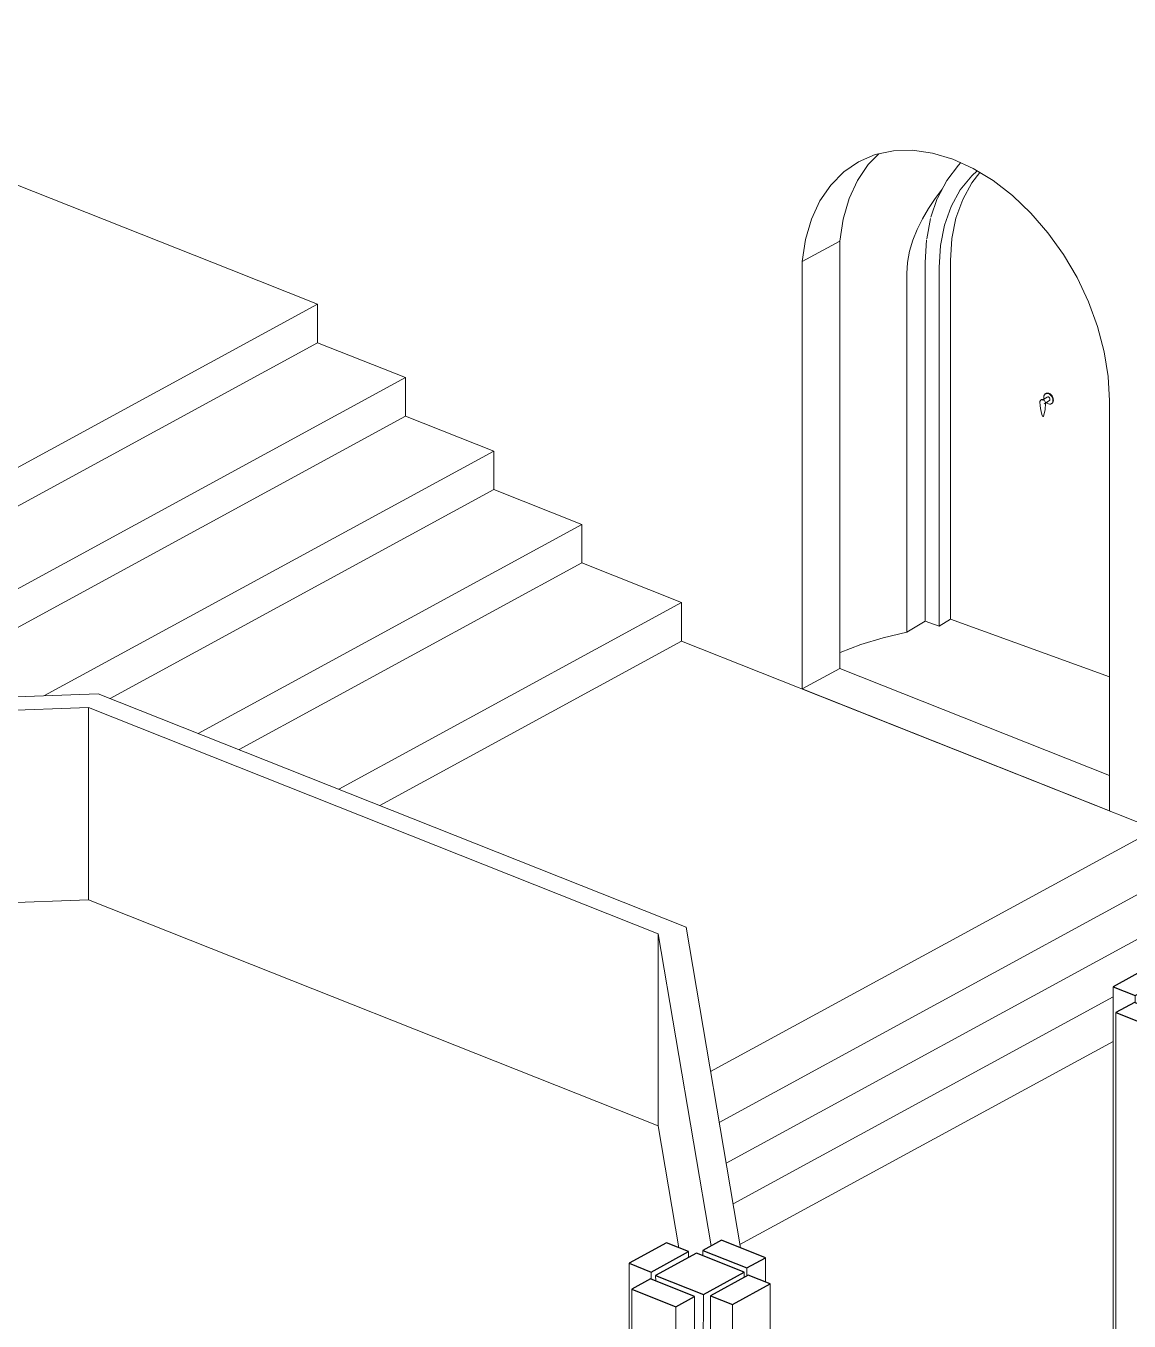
# Model space of a CAD drawing. Header units: millimetres. Extents: x -44545 to 51785, y -22696 to 32686.
# Drawn here: x 2243 to 6051, y -3683 to 791 of the extents above; entities that cross this region are included whole.
import ezdxf

# ---------------------------------------------------------------- set-up
doc = ezdxf.new("R2010")
doc.units = ezdxf.units.MM
for name, color, linetype, lineweight in [('A-DOOR', 31, 'Continuous', 9), ('A-DOOR-FRAM', 31, 'Continuous', 9), ('A-FLOR', 192, 'Continuous', 9), ('A-GENM', 13, 'Continuous', 9), ('A-WALL', 113, 'Continuous', 9), ('I-WALL', 2, 'Continuous', 9), ('S-FNDN', 32, 'Continuous', 9)]:
    doc.layers.add(name, color=color, linetype=linetype, lineweight=lineweight)

# ---------------------------------------------------------------- blocks, each defined once
blk = doc.blocks.new('Family8 - COLUMN-V130-3D Section 3')
at = {"layer": 'A-GENM', "lineweight": 25}
for p, q in [((6125.8, -2457.1), (5996.2, -2527.7)), ((6201.9, -2487.3), (6125.8, -2457.1)), ((6315.6, -2448), (6250.7, -2483.3)), ((6467.4, -2508.3), (6315.6, -2448)), ((6072.2, -2557.9), (6201.9, -2487.3)), ((6228.7, -2492.6), (6087.8, -2569.4)), ((6393.8, -2558.2), (6228.7, -2492.6)), ((6250.7, -2483.3), (6402.5, -2543.6)), ((5996.2, -2527.7), (6072.2, -2557.9)), ((6402.5, -2543.6), (6467.4, -2508.3)), ((6070.7, -2581.8), (6005.8, -2617.2)), ((6222.6, -2642.1), (6070.7, -2581.8)), ((6087.8, -2569.4), (6252.9, -2635)), ((6252.9, -2635), (6393.8, -2558.2)), ((6407.4, -2568.9), (6277.7, -2639.5)), ((6483.4, -2599.1), (6407.4, -2568.9)), ((6005.8, -2617.2), (6157.6, -2677.5)), ((6353.8, -2669.7), (6483.4, -2599.1)), ((6157.6, -2677.5), (6222.6, -2642.1)), ((6277.7, -2639.5), (6353.8, -2669.7))]:
    blk.add_line(p, q, dxfattribs=at)
at = {"layer": 'A-GENM'}
for p, q in [((6201.9, -2487.3), (6201.9, -2507.3)), ((6250.7, -2483.3), (6250.7, -2501.3)), ((5996.2, -2527.7), (5996.2, -4412.3)), ((6402.5, -2543.6), (6402.5, -2571.5)), ((6467.4, -2592.7), (6467.4, -2508.3)), ((6072.2, -2557.9), (6072.2, -2582.4)), ((6087.8, -2569.4), (6088.7, -2588.9)), ((6393, -2576.7), (6393.8, -2558.2)), ((6005.8, -4411.9), (6005.8, -2617.2)), ((6251.9, -2904.6), (6252.9, -2635)), ((6483.4, -2599.1), (6483.4, -4320.4)), ((6157.6, -2677.5), (6157.6, -4406.3)), ((6222.6, -2642.1), (6222.6, -4404)), ((6277.7, -2639.5), (6277.7, -4401.9)), ((6353.8, -4391), (6353.8, -2669.7)), ((6251.9, -2904.6), (6222.6, -2892.9)), ((6250.7, -2904.1), (6250.7, -4402.9)), ((6277.7, -2890.5), (6251.9, -2904.6))]:
    blk.add_line(p, q, dxfattribs=at)
blk = doc.blocks.new('Family8 - COLUMN-V131-3D Section 3')
at = {"layer": 'A-GENM', "lineweight": 25}
for p, q in [((4454.9, -3412.4), (4325.2, -3483.1)), ((4401.3, -3513.3), (4530.9, -3442.6)), ((4530.9, -3442.6), (4454.9, -3412.4)), ((4644.6, -3403.3), (4579.7, -3438.7)), ((4579.7, -3438.7), (4731.5, -3499)), ((4796.5, -3463.6), (4644.6, -3403.3)), ((4325.2, -3483.1), (4401.3, -3513.3)), ((4557.8, -3448), (4416.8, -3524.8)), ((4722.8, -3513.5), (4557.8, -3448)), ((4731.5, -3499), (4796.5, -3463.6)), ((4416.8, -3524.8), (4581.9, -3590.3)), ((4581.9, -3590.3), (4722.8, -3513.5)), ((4736.4, -3524.2), (4606.8, -3594.9)), ((4812.5, -3554.4), (4736.4, -3524.2)), ((4399.7, -3537.2), (4334.8, -3572.5)), ((4334.8, -3572.5), (4486.7, -3632.8)), ((4551.6, -3597.5), (4399.7, -3537.2)), ((4682.8, -3625.1), (4812.5, -3554.4)), ((4486.7, -3632.8), (4551.6, -3597.5)), ((4606.8, -3594.9), (4682.8, -3625.1))]:
    blk.add_line(p, q, dxfattribs=at)
at = {"layer": 'A-GENM'}
for p, q in [((4530.9, -3442.6), (4530.9, -3462.6)), ((4579.7, -3438.7), (4579.7, -3456.7)), ((4325.2, -3483.1), (4325.2, -4473.6)), ((4796.5, -3548.1), (4796.5, -3463.6)), ((4401.3, -3513.3), (4401.3, -3537.8)), ((4416.8, -3524.8), (4417.7, -3544.3)), ((4722, -3532.1), (4722.8, -3513.5)), ((4731.5, -3499), (4731.5, -3526.9)), ((4334.8, -4473.2), (4334.8, -3572.5)), ((4812.5, -3554.4), (4812.5, -4455.7)), ((4551.6, -3597.5), (4551.6, -4465.3)), ((4581, -3859.9), (4581.9, -3590.3)), ((4606.8, -3594.9), (4606.8, -4463.2)), ((4486.7, -3632.8), (4486.7, -4467.6)), ((4682.8, -4460.5), (4682.8, -3625.1)), ((4606.8, -3845.9), (4581, -3859.9)), ((4581, -3859.9), (4551.6, -3848.3)), ((4579.7, -3859.4), (4579.7, -4464.2))]:
    blk.add_line(p, q, dxfattribs=at)
blk = doc.blocks.new('Arch - 750 x 2100 mm 3-252550-3D Section 3')
at = {"layer": 'A-DOOR'}
for p, q in [((5769.2, -491.1), (5750.8, -502.1)), ((5764.4, -478.9), (5762.5, -480)), ((5768.9, -491.3), (5769.2, -491.1)), ((5753.2, -500.1), (5754.4, -500.5)), ((5754.4, -500.5), (5755.6, -500.9)), ((5758, -514.2), (5776.4, -503.1)), ((5783.1, -514.3), (5784.9, -513.2)), ((5435, -1258.6), (5984, -1456.9))]:
    blk.add_line(p, q, dxfattribs=at)
for points in [[(5788.6, -502.8, 0), (5788.1, -498.1, 0), (5786.5, -493.2, 0), (5784, -488.6, 0), (5780.7, -484.7, 0), (5776.9, -481.5, 0), (5772.8, -479.4, 0), (5768.7, -478.6, 0), (5764.9, -478.9, 0), (5761.7, -480.6, 0), (5759.1, -483.3, 0), (5757.6, -487, 0), (5757, -491.4, 0)], [(5757, -491.4, 0), (5757.6, -496.2, 0), (5758.1, -498.1, 0)], [(5763.5, -479.5, 0), (5766.8, -477.8, 0), (5770.6, -477.5, 0), (5774.7, -478.3, 0), (5778.8, -480.4, 0), (5782.6, -483.5, 0), (5785.8, -487.5, 0), (5788.3, -492.1, 0), (5789.9, -497, 0), (5790.5, -501.7, 0)], [(5770.1, -490.8, 0), (5771.4, -490.6, 0), (5772.8, -490.9, 0), (5774.3, -491.7, 0), (5775.6, -492.8, 0), (5776.7, -494.2, 0), (5777.6, -495.8, 0), (5778.2, -497.5, 0), (5778.4, -499.1, 0)], [(5743.5, -508.8, 0), (5743.5, -508, 0), (5743.6, -507.2, 0), (5743.8, -506.4, 0), (5744, -505.6, 0), (5744.3, -504.9, 0), (5744.6, -504.3, 0), (5744.9, -503.7, 0), (5745.3, -503.1, 0), (5745.7, -502.7, 0), (5746, -502.2, 0), (5746.4, -501.8, 0), (5746.8, -501.5, 0), (5747.2, -501.2, 0), (5747.5, -500.9, 0), (5747.9, -500.6, 0), (5748.2, -500.4, 0), (5748.4, -500.3, 0)], [(5743.5, -508.8, 0), (5744, -520.1, 0), (5745.4, -531.1, 0), (5747.6, -541.6, 0), (5750.6, -551.5, 0), (5752.6, -556.8, 0)], [(5746, -503.7, 0), (5746.8, -501.9, 0), (5748, -500.6, 0), (5749.5, -499.8, 0), (5751.3, -499.6, 0), (5753.2, -500.1, 0)], [(5755.6, -500.9, 0), (5757.5, -501.9, 0), (5759.3, -503.4, 0), (5760.9, -505.3, 0), (5762.1, -507.4, 0), (5762.8, -509.7, 0), (5763.1, -512, 0)], [(5763.1, -512, 0), (5761.3, -535.6, 0), (5755.9, -557.2, 0)], [(5764.9, -509.6, 0), (5768.7, -512.8, 0), (5772.8, -514.8, 0), (5776.9, -515.7, 0), (5780.7, -515.3, 0), (5784, -513.7, 0), (5786.5, -510.9, 0), (5788.1, -507.2, 0), (5788.6, -502.8, 0)], [(5778.4, -499.1, 0), (5778.2, -500.7, 0), (5777.6, -502, 0), (5776.7, -502.9, 0)], [(5790.5, -501.7, 0), (5789.9, -506.1, 0), (5788.3, -509.8, 0), (5785.8, -512.6, 0), (5784.9, -513.2, 0)], [(5752.6, -556.8, 0), (5752.7, -557, 0), (5752.7, -557.1, 0), (5752.8, -557.2, 0), (5752.9, -557.3, 0), (5753, -557.4, 0), (5753.1, -557.5, 0), (5753.2, -557.6, 0), (5753.2, -557.7, 0), (5753.3, -557.7, 0), (5753.4, -557.8, 0), (5753.4, -557.8, 0), (5753.5, -557.9, 0), (5753.6, -557.9, 0), (5753.6, -558, 0), (5753.7, -558, 0), (5753.7, -558, 0), (5753.8, -558, 0), (5753.8, -558, 0), (5753.9, -558.1, 0), (5753.9, -558.1, 0), (5754, -558.1, 0), (5754, -558.1, 0), (5754.1, -558.1, 0), (5754.1, -558.1, 0), (5754.1, -558.1, 0), (5754.2, -558.1, 0), (5754.2, -558.1, 0), (5754.2, -558.1, 0), (5754.3, -558.1, 0), (5754.3, -558.1, 0), (5754.3, -558.1, 0), (5754.3, -558.1, 0), (5754.4, -558.1, 0), (5754.4, -558.1, 0), (5754.4, -558.1, 0), (5754.5, -558.1, 0), (5754.5, -558.1, 0), (5754.5, -558.1, 0), (5754.6, -558.1, 0), (5754.6, -558.1, 0), (5754.6, -558.1, 0), (5754.6, -558.1, 0), (5754.7, -558.1, 0), (5754.7, -558.1, 0), (5754.7, -558.1, 0), (5754.8, -558.1, 0), (5754.8, -558.1, 0), (5754.9, -558.1, 0), (5754.9, -558.1, 0), (5754.9, -558.1, 0), (5755, -558, 0), (5755, -558, 0), (5755.1, -558, 0), (5755.1, -558, 0), (5755.2, -558, 0), (5755.3, -557.9, 0), (5755.3, -557.9, 0), (5755.3, -557.9, 0)], [(5754.4, -558, 0), (5754, -557.8, 0), (5753.7, -557.4, 0)], [(5755.9, -557.2, 0), (5755.7, -557.5, 0), (5755.5, -557.8, 0), (5755.2, -558, 0), (5754.8, -558, 0), (5754.4, -558, 0)]]:
    blk.add_polyline3d(points, dxfattribs=at)
at = {"layer": 'A-DOOR-FRAM'}
for p, q in [((5389.1, 194.2), (5367.3, 130.2)), ((5366, 125.2), (5352.8, 55.4)), ((5352.3, 51.9), (5347.8, -26)), ((5347.8, -1265.4), (5347.8, -26)), ((5395.2, -43.2), (5395.2, -1282.5)), ((5435, -19.3), (5435, -1258.6)), ((5395.2, -1282.5), (5347.8, -1265.4)), ((5435, -1258.6), (5395.2, -1282.5))]:
    blk.add_line(p, q, dxfattribs=at)
for points in [[(5470, 318.5, 0), (5462, 309.9, 0), (5421.8, 257, 0), (5389.8, 195.9, 0)], [(5395.2, -43.2, 0), (5399.9, 32.3, 0), (5413.9, 102.9, 0), (5437, 167.4, 0), (5468.7, 224.6, 0), (5508.5, 273.4, 0), (5526.9, 290.7, 0)], [(5536.5, 284.6, 0), (5508.6, 248.5, 0), (5476.9, 191.3, 0), (5453.8, 126.8, 0), (5439.7, 56.2, 0), (5435, -19.3, 0)]]:
    blk.add_polyline3d(points, dxfattribs=at)

msp = doc.modelspace()

# ---------------------------------------------------------------- linework, layer by layer
at = {"layer": 'A-FLOR'}
for p, q in [((4506.5, -1333.8), (3464.2, -1901.6)), ((6143.2, -1983.8), (4506.5, -1333.8)), ((5052.8, -1428.4), (5984, -1798.2))]:
    msp.add_line(p, q, dxfattribs=at)
at = {"layer": 'A-WALL'}
for p, q in [((5052.8, 47.3), (4922.9, -23.4)), ((5052.8, 47.3), (5052.8, -1428.4)), ((4922.9, -1499.1), (4922.9, -23.4)), ((5984, -504.2), (5984, -1920.5)), ((4922.9, -1499.1), (5052.8, -1428.4)), ((5052.8, -1428.4), (5984, -1798.2)), ((5984, -1920.5), (4922.9, -1499.1))]:
    msp.add_line(p, q, dxfattribs=at)
for points in [[(4922.9, -23.4, 0), (4934.3, 53, 0), (4954.7, 123.3, 0), (4983.8, 186.4, 0), (5021.2, 241.1, 0), (5066.1, 286.4, 0), (5117.7, 321.6, 0), (5175.2, 346, 0), (5237.6, 359.2, 0), (5303.7, 361, 0), (5372.4, 351.4, 0), (5442.5, 330.5, 0), (5512.8, 298.6, 0), (5582, 256.4, 0), (5649, 204.6, 0), (5712.5, 144.1, 0), (5771.5, 75.9, 0), (5824.8, 1.2, 0), (5871.7, -78.6, 0), (5911.2, -162.1, 0), (5942.6, -248, 0), (5965.5, -334.6, 0), (5979.4, -420.5, 0), (5984, -504.2, 0)], [(5186.9, 349.3, 0), (5151, 311.8, 0), (5113.7, 257.2, 0), (5084.6, 194.1, 0), (5064.1, 123.7, 0), (5052.8, 47.3, 0)]]:
    msp.add_polyline3d(points, dxfattribs=at)
at = {"layer": 'I-WALL'}
for p, q in [((5284.1, -1303.5), (5284.1, -64.2)), ((5347.8, -1265.4), (5284.1, -1303.5)), ((-168.3, -1613.3), (2492.3, -1515.7)), ((2492.3, -1515.7), (4522.1, -2321.7)), ((2458.9, -1563.6), (-119.1, -1658.1)), ((4425.6, -2344.6), (2458.9, -1563.6)), ((2458.9, -2227.5), (2458.9, -1563.6)), ((4522.1, -2321.7), (4709.9, -3429.2)), ((4608.5, -3423), (4425.6, -2344.6)), ((4425.6, -2344.6), (4425.6, -3008.5))]:
    msp.add_line(p, q, dxfattribs=at)
for points in [[(5284.1, -64.2, 0), (5286.5, -26.2, 0), (5293.6, 12.2, 0), (5305, 50.3, 0), (5319.9, 87.8, 0), (5338, 124.4, 0), (5358.6, 159.9, 0), (5381.4, 194.2, 0), (5406.2, 227.3, 0)], [(5284.1, -1303.5, 0), (5202, -1322.6, 0), (5125.2, -1345.9, 0), (5054.5, -1373.1, 0), (5052.7, -1373.9, 0)]]:
    msp.add_polyline3d(points, dxfattribs=at)
at = {"layer": 'S-FNDN'}
for p, q in [((2945.3, -49.8), (828.7, 790.7)), ((3249.5, -170.6), (2945.3, -49.8)), ((657, -1583), (3249.5, -170.6)), ((3249.5, -303.4), (3249.5, -170.6)), ((3249.5, -303.4), (918.3, -1573.4)), ((3553.7, -424.2), (3249.5, -303.4)), ((1482.3, -1552.7), (3553.7, -424.2)), ((3553.7, -557), (3553.7, -424.2)), ((3553.7, -557), (1743.6, -1543.1)), ((3857.9, -677.8), (3553.7, -557)), ((2307.5, -1522.4), (3857.9, -677.8)), ((3857.9, -810.6), (3857.9, -677.8)), ((3857.9, -810.6), (2533.6, -1532.1)), ((4162.1, -931.4), (3857.9, -810.6)), ((2837.8, -1652.9), (4162.1, -931.4)), ((4162.1, -1064.2), (4162.1, -931.4)), ((4162.1, -1064.2), (2978.8, -1708.9)), ((4506.5, -1201), (4162.1, -1064.2)), ((3323.3, -1845.6), (4506.5, -1201)), ((4506.5, -1201), (4506.5, -1333.8)), ((6284.2, -1907), (4606.7, -2820.8)), ((6628.6, -1911), (4636.5, -2996.3)), ((6932.9, -1899), (4660.3, -3137)), ((2458.9, -2227.5), (-119.1, -2322.1)), ((4425.6, -3008.5), (2458.9, -2227.5)), ((5996.2, -2563), (4684.2, -3277.8)), ((5996.2, -2716.8), (4708.1, -3418.5)), ((4497, -3429.2), (4425.6, -3008.5))]:
    msp.add_line(p, q, dxfattribs=at)

# ---------------------------------------------------------------- block references
at = {"layer": 'A-DOOR'}
msp.add_blockref('Arch - 750 x 2100 mm 3-252550-3D Section 3', (0, 0), dxfattribs=at)
at = {"layer": 'A-GENM'}
for name in ['Family8 - COLUMN-V130-3D Section 3', 'Family8 - COLUMN-V131-3D Section 3']:
    msp.add_blockref(name, (0, 0), dxfattribs=at)

doc.saveas('drawing.dxf')
